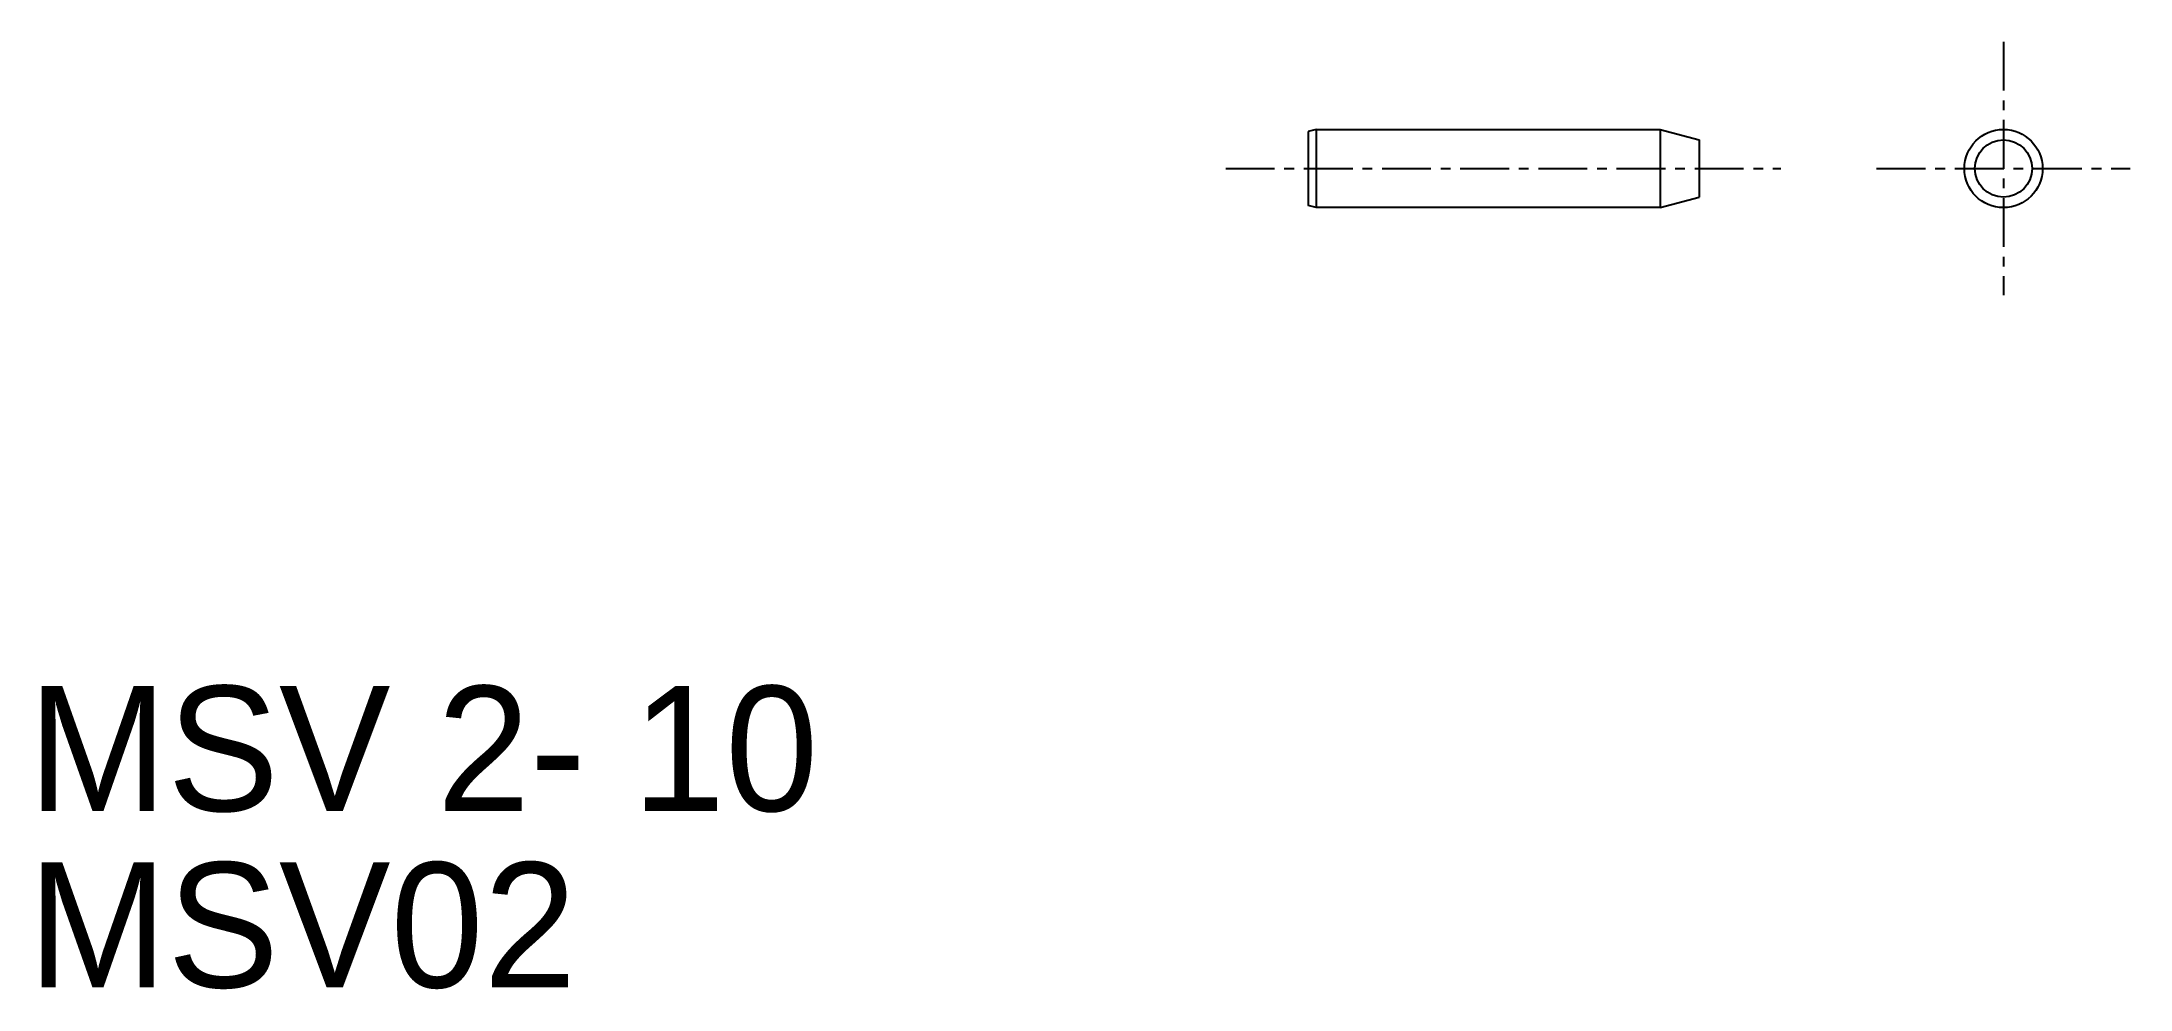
# Model space of a CAD drawing. Extents: x 120.6 to 174, y 177.2 to 201.4.
import ezdxf

# ---------------------------------------------------------------- set-up
doc = ezdxf.new("R2010")
doc.units = 0
doc.linetypes.add('CENTER', pattern=[2, 1.25, -0.25, 0.25, -0.25])
doc.layers.get('0').update_dxf_attribs({"linetype": 'CONTINUOUS'})
doc.layers.add('CENTER', color=1, linetype='CENTER')

msp = doc.modelspace()

# ---------------------------------------------------------------- linework, layer by layer
at = {"color": 7, "linetype": 'CONTINUOUS'}
for p, q in [((153.153, 199.159), (152.953, 199.106)), ((152.953, 199.106), (152.953, 197.213)), ((153.153, 199.159), (161.953, 199.159)), ((153.153, 199.159), (153.153, 197.159)), ((161.953, 199.159), (162.953, 198.892)), ((161.953, 199.159), (161.953, 197.159)), ((162.953, 198.892), (162.953, 197.427)), ((153.153, 197.159), (152.953, 197.213)), ((161.953, 197.159), (153.153, 197.159)), ((157.953, 197.159), (157.953, 197.159)), ((161.953, 197.159), (162.953, 197.427))]:
    msp.add_line(p, q, dxfattribs=at)
for radius in [1, 0.732]:
    msp.add_circle((170.739, 198.159), radius, dxfattribs=at)
at = {"layer": 'CENTER', "color": 1, "linetype": 'CENTER'}
for p, q in [((170.739, 201.403), (170.739, 194.916)), ((150.841, 198.159), (165.043, 198.159)), ((167.495, 198.159), (173.982, 198.159))]:
    msp.add_line(p, q, dxfattribs=at)

# ---------------------------------------------------------------- texts
at = {"color": 7, "linetype": 'CONTINUOUS'}
for s, p in [('MSV 2- 10', (120.201, 181.719)), ('MSV02', (120.201, 177.204))]:
    msp.add_text(s, height=3.2, dxfattribs=at).set_placement(p)

doc.saveas('drawing.dxf')
